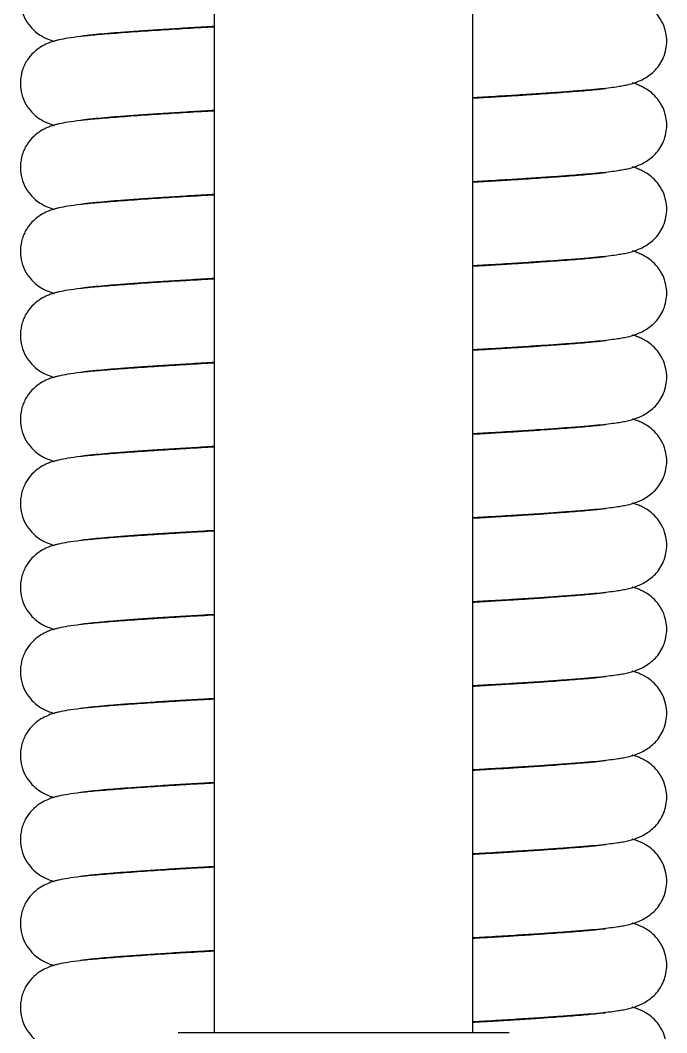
# Model space of a CAD drawing. Header units: millimetres. Extents: x 1617 to 5774, y 11446 to 13973.
# Drawn here: x 3294.1 to 3329.1, y 13529.3 to 13584.2 of the extents above; entities that cross this region are included whole.
import ezdxf

# ---------------------------------------------------------------- set-up
doc = ezdxf.new("R2010")
doc.units = ezdxf.units.MM
doc.layers.get('0').update_dxf_attribs({"color": 250})

# ---------------------------------------------------------------- blocks, each defined once
blk = doc.blocks.new('7')
at = {"linetype": 'Continuous'}
for p, q in [((3304.589, 13617.698), (3304.589, 13529.324)), ((3318.589, 13529.324), (3318.589, 13617.698)), ((3298.739, 13583.45), (3298.739, 13583.408)), ((3324.439, 13580.317), (3324.439, 13580.362)), ((3298.739, 13578.9), (3298.739, 13578.858)), ((3324.439, 13575.767), (3324.439, 13575.812)), ((3298.739, 13574.35), (3298.739, 13574.308)), ((3322.589, 13571.078), (3322.589, 13571.124)), ((3298.589, 13569.787), (3298.589, 13569.746)), ((3324.589, 13566.679), (3324.589, 13566.724)), ((3298.589, 13565.237), (3298.589, 13565.196)), ((3324.589, 13562.129), (3324.589, 13562.174)), ((3298.589, 13560.687), (3298.589, 13560.646)), ((3324.589, 13557.579), (3324.589, 13557.624)), ((3298.589, 13556.137), (3298.589, 13556.096)), ((3324.589, 13553.029), (3324.589, 13553.074)), ((3298.589, 13551.587), (3298.589, 13551.546)), ((3324.589, 13548.479), (3324.589, 13548.524)), ((3298.589, 13547.037), (3298.589, 13546.996)), ((3324.589, 13543.929), (3324.589, 13543.974)), ((3298.589, 13542.487), (3298.589, 13542.446)), ((3324.589, 13539.379), (3324.589, 13539.424)), ((3320.187, 13539.072), (3320.187, 13539.121)), ((3298.589, 13537.937), (3298.589, 13537.896)), ((3302.99, 13538.247), (3302.99, 13538.198)), ((3320.187, 13534.522), (3320.187, 13534.571)), ((3324.589, 13534.829), (3324.589, 13534.874)), ((3298.589, 13533.387), (3298.589, 13533.346)), ((3302.99, 13533.697), (3302.99, 13533.648)), ((3324.589, 13530.279), (3324.589, 13530.324)), ((3320.551, 13529.324), (3302.626, 13529.324))]:
    blk.add_line(p, q, dxfattribs=at)
for points, knots in [([(3304.578, 13588.341), (3304.346, 13588.328), (3303.565, 13588.284), (3302.27, 13588.207), (3300.764, 13588.11), (3299.39, 13588.012), (3298.247, 13587.921), (3297.346, 13587.834), (3296.678, 13587.743), (3296.256, 13587.665), (3295.977, 13587.595), (3295.817, 13587.549), (3295.551, 13587.454), (3295.19, 13587.273), (3294.794, 13586.974), (3294.438, 13586.556), (3294.173, 13586.012), (3294.067, 13585.403), (3294.113, 13584.831), (3294.3, 13584.279), (3294.612, 13583.81), (3294.975, 13583.471), (3295.287, 13583.272), (3295.588, 13583.127), (3295.801, 13583.053), (3295.925, 13583.016)], [0.0723279, 0.0723279, 0.0723279, 0.0723279, 0.0800538, 0.0986845, 0.1181547, 0.1382918, 0.1583992, 0.1763138, 0.1921777, 0.2057767, 0.2116782, 0.2169895, 0.2223998, 0.228454, 0.2352625, 0.2425813, 0.2496911, 0.2561813, 0.2621734, 0.2687652, 0.2754251, 0.2817203, 0.2875692, 0.2934558, 0.3022568, 0.3022568, 0.3022568, 0.3022568]), ([(3318.599, 13579.978), (3318.889, 13579.994), (3319.661, 13580.038), (3320.826, 13580.108), (3322.026, 13580.185), (3323.044, 13580.254), (3323.975, 13580.323), (3324.794, 13580.389), (3325.493, 13580.452), (3326.023, 13580.512), (3326.426, 13580.567), (3326.724, 13580.616), (3327.094, 13580.693), (3327.595, 13580.845), (3328.106, 13581.128), (3328.474, 13581.456), (3328.721, 13581.76), (3328.928, 13582.145), (3329.059, 13582.572), (3329.103, 13583.04), (3329.054, 13583.513), (3328.886, 13584.014), (3328.6, 13584.463), (3328.262, 13584.8), (3327.947, 13585.014), (3327.698, 13585.142), (3327.453, 13585.24), (3327.297, 13585.29), (3327.225, 13585.31)], [0.0655826, 0.0655826, 0.0655826, 0.0655826, 0.0752424, 0.0917387, 0.1070762, 0.1212039, 0.1341006, 0.1493858, 0.1626712, 0.1743368, 0.1842868, 0.1924972, 0.2001042, 0.2114147, 0.2228919, 0.2287018, 0.2344462, 0.2399902, 0.2452248, 0.2500272, 0.2551286, 0.2612389, 0.2675753, 0.2736056, 0.2792165, 0.2847924, 0.2908437, 0.2961234, 0.2961234, 0.2961234, 0.2961234]), ([(3304.578, 13583.791), (3304.346, 13583.778), (3303.565, 13583.734), (3302.27, 13583.657), (3300.764, 13583.56), (3299.39, 13583.462), (3298.247, 13583.371), (3297.346, 13583.284), (3296.678, 13583.193), (3296.256, 13583.115), (3295.977, 13583.045), (3295.817, 13582.999), (3295.551, 13582.904), (3295.19, 13582.723), (3294.794, 13582.424), (3294.438, 13582.006), (3294.173, 13581.462), (3294.067, 13580.853), (3294.113, 13580.281), (3294.3, 13579.729), (3294.612, 13579.26), (3294.975, 13578.921), (3295.287, 13578.722), (3295.588, 13578.577), (3295.801, 13578.503), (3295.925, 13578.466)], [0.0723279, 0.0723279, 0.0723279, 0.0723279, 0.0800538, 0.0986845, 0.1181547, 0.1382918, 0.1583992, 0.1763138, 0.1921777, 0.2057767, 0.2116782, 0.2169895, 0.2223998, 0.228454, 0.2352625, 0.2425813, 0.2496911, 0.2561813, 0.2621734, 0.2687652, 0.2754251, 0.2817203, 0.2875692, 0.2934558, 0.3022568, 0.3022568, 0.3022568, 0.3022568]), ([(3297.338, 13583.305), (3297.339, 13583.302), (3297.372, 13583.305), (3297.538, 13583.329), (3297.82, 13583.364), (3298.225, 13583.407), (3298.804, 13583.457), (3299.612, 13583.521), (3300.575, 13583.591), (3301.664, 13583.665), (3302.87, 13583.74), (3303.866, 13583.799), (3304.449, 13583.832), (3304.58, 13583.839)], [0.7974887, 0.7974887, 0.7974887, 0.7974887, 0.8034106, 0.8128002, 0.8225313, 0.8322071, 0.8466036, 0.8613229, 0.876409, 0.8917126, 0.9071535, 0.9226497, 0.9271203, 0.9271203, 0.9271203, 0.9271203]), ([(3318.599, 13575.428), (3318.889, 13575.444), (3319.661, 13575.488), (3320.826, 13575.558), (3322.026, 13575.635), (3323.044, 13575.704), (3323.975, 13575.773), (3324.794, 13575.839), (3325.493, 13575.902), (3326.023, 13575.962), (3326.426, 13576.017), (3326.724, 13576.066), (3327.094, 13576.143), (3327.595, 13576.295), (3328.106, 13576.578), (3328.474, 13576.906), (3328.721, 13577.21), (3328.928, 13577.595), (3329.059, 13578.022), (3329.103, 13578.49), (3329.054, 13578.963), (3328.886, 13579.464), (3328.6, 13579.913), (3328.262, 13580.25), (3327.947, 13580.464), (3327.698, 13580.592), (3327.453, 13580.69), (3327.297, 13580.74), (3327.225, 13580.76)], [0.0655826, 0.0655826, 0.0655826, 0.0655826, 0.0752424, 0.0917387, 0.1070762, 0.1212039, 0.1341006, 0.1493858, 0.1626712, 0.1743368, 0.1842868, 0.1924972, 0.2001042, 0.2114147, 0.2228919, 0.2287018, 0.2344462, 0.2399902, 0.2452248, 0.2500272, 0.2551286, 0.2612389, 0.2675753, 0.2736056, 0.2792165, 0.2847924, 0.2908437, 0.2961234, 0.2961234, 0.2961234, 0.2961234]), ([(3325.79, 13580.444), (3325.788, 13580.446), (3325.765, 13580.449), (3325.636, 13580.435), (3325.326, 13580.398), (3324.863, 13580.351), (3324.308, 13580.305), (3323.685, 13580.257), (3323.01, 13580.207), (3322.288, 13580.156), (3321.475, 13580.102), (3320.512, 13580.041), (3319.531, 13579.982), (3318.859, 13579.944), (3318.599, 13579.929)], [0.8028515, 0.8028515, 0.8028515, 0.8028515, 0.8074221, 0.8175772, 0.8294453, 0.8423433, 0.854529, 0.8662364, 0.8774589, 0.8881273, 0.8986839, 0.9110069, 0.9252759, 0.9341019, 0.9341019, 0.9341019, 0.9341019]), ([(3304.578, 13579.241), (3304.346, 13579.228), (3303.565, 13579.184), (3302.27, 13579.107), (3300.764, 13579.01), (3299.39, 13578.912), (3298.247, 13578.821), (3297.346, 13578.734), (3296.678, 13578.643), (3296.256, 13578.565), (3295.977, 13578.495), (3295.817, 13578.449), (3295.551, 13578.354), (3295.19, 13578.173), (3294.794, 13577.874), (3294.438, 13577.456), (3294.173, 13576.912), (3294.067, 13576.303), (3294.113, 13575.731), (3294.3, 13575.179), (3294.612, 13574.71), (3294.975, 13574.371), (3295.287, 13574.172), (3295.588, 13574.027), (3295.801, 13573.953), (3295.925, 13573.916)], [0.0723279, 0.0723279, 0.0723279, 0.0723279, 0.0800538, 0.0986845, 0.1181547, 0.1382918, 0.1583992, 0.1763138, 0.1921777, 0.2057767, 0.2116782, 0.2169895, 0.2223998, 0.228454, 0.2352625, 0.2425813, 0.2496911, 0.2561813, 0.2621734, 0.2687652, 0.2754251, 0.2817203, 0.2875692, 0.2934558, 0.3022568, 0.3022568, 0.3022568, 0.3022568]), ([(3297.338, 13578.755), (3297.339, 13578.752), (3297.372, 13578.755), (3297.538, 13578.779), (3297.82, 13578.814), (3298.225, 13578.857), (3298.804, 13578.907), (3299.612, 13578.971), (3300.575, 13579.041), (3301.664, 13579.115), (3302.87, 13579.19), (3303.866, 13579.249), (3304.449, 13579.282), (3304.58, 13579.289)], [0.7974887, 0.7974887, 0.7974887, 0.7974887, 0.8034106, 0.8128002, 0.8225313, 0.8322071, 0.8466036, 0.8613229, 0.876409, 0.8917126, 0.9071535, 0.9226497, 0.9271203, 0.9271203, 0.9271203, 0.9271203]), ([(3318.599, 13570.878), (3318.889, 13570.894), (3319.661, 13570.938), (3320.826, 13571.008), (3322.026, 13571.085), (3323.044, 13571.154), (3323.975, 13571.223), (3324.794, 13571.289), (3325.493, 13571.352), (3326.023, 13571.412), (3326.426, 13571.467), (3326.724, 13571.516), (3327.094, 13571.593), (3327.595, 13571.745), (3328.106, 13572.028), (3328.474, 13572.356), (3328.721, 13572.66), (3328.928, 13573.045), (3329.059, 13573.472), (3329.103, 13573.94), (3329.054, 13574.413), (3328.886, 13574.914), (3328.6, 13575.363), (3328.262, 13575.7), (3327.947, 13575.914), (3327.698, 13576.042), (3327.453, 13576.14), (3327.297, 13576.19), (3327.225, 13576.21)], [0.0655826, 0.0655826, 0.0655826, 0.0655826, 0.0752424, 0.0917387, 0.1070762, 0.1212039, 0.1341006, 0.1493858, 0.1626712, 0.1743368, 0.1842868, 0.1924972, 0.2001042, 0.2114147, 0.2228919, 0.2287018, 0.2344462, 0.2399902, 0.2452248, 0.2500272, 0.2551286, 0.2612389, 0.2675753, 0.2736056, 0.2792165, 0.2847924, 0.2908437, 0.2961234, 0.2961234, 0.2961234, 0.2961234]), ([(3325.79, 13575.894), (3325.788, 13575.896), (3325.765, 13575.899), (3325.636, 13575.885), (3325.326, 13575.848), (3324.863, 13575.801), (3324.308, 13575.755), (3323.685, 13575.707), (3323.01, 13575.657), (3322.288, 13575.606), (3321.475, 13575.552), (3320.512, 13575.491), (3319.531, 13575.432), (3318.859, 13575.394), (3318.599, 13575.379)], [0.8028515, 0.8028515, 0.8028515, 0.8028515, 0.8074221, 0.8175772, 0.8294453, 0.8423433, 0.854529, 0.8662364, 0.8774589, 0.8881273, 0.8986839, 0.9110069, 0.9252759, 0.9341019, 0.9341019, 0.9341019, 0.9341019]), ([(3304.578, 13574.691), (3304.346, 13574.678), (3303.565, 13574.634), (3302.27, 13574.557), (3300.764, 13574.46), (3299.39, 13574.362), (3298.247, 13574.271), (3297.346, 13574.184), (3296.678, 13574.093), (3296.256, 13574.015), (3295.977, 13573.945), (3295.817, 13573.899), (3295.551, 13573.804), (3295.19, 13573.623), (3294.794, 13573.324), (3294.438, 13572.906), (3294.173, 13572.362), (3294.067, 13571.753), (3294.113, 13571.181), (3294.3, 13570.629), (3294.612, 13570.16), (3294.975, 13569.821), (3295.287, 13569.622), (3295.588, 13569.477), (3295.801, 13569.403), (3295.925, 13569.366)], [0.0723279, 0.0723279, 0.0723279, 0.0723279, 0.0800538, 0.0986845, 0.1181547, 0.1382918, 0.1583992, 0.1763138, 0.1921777, 0.2057767, 0.2116782, 0.2169895, 0.2223998, 0.228454, 0.2352625, 0.2425813, 0.2496911, 0.2561813, 0.2621734, 0.2687652, 0.2754251, 0.2817203, 0.2875692, 0.2934558, 0.3022568, 0.3022568, 0.3022568, 0.3022568]), ([(3297.338, 13574.205), (3297.339, 13574.202), (3297.372, 13574.205), (3297.538, 13574.229), (3297.82, 13574.264), (3298.225, 13574.307), (3298.804, 13574.357), (3299.612, 13574.421), (3300.575, 13574.491), (3301.664, 13574.565), (3302.87, 13574.64), (3303.866, 13574.699), (3304.449, 13574.732), (3304.58, 13574.739)], [0.7974887, 0.7974887, 0.7974887, 0.7974887, 0.8034106, 0.8128002, 0.8225313, 0.8322071, 0.8466036, 0.8613229, 0.876409, 0.8917126, 0.9071535, 0.9226497, 0.9271203, 0.9271203, 0.9271203, 0.9271203]), ([(3318.599, 13566.328), (3318.889, 13566.344), (3319.661, 13566.388), (3320.826, 13566.458), (3322.026, 13566.535), (3323.044, 13566.604), (3323.975, 13566.673), (3324.794, 13566.739), (3325.493, 13566.802), (3326.023, 13566.862), (3326.426, 13566.917), (3326.724, 13566.966), (3327.094, 13567.043), (3327.595, 13567.195), (3328.106, 13567.478), (3328.474, 13567.806), (3328.721, 13568.11), (3328.928, 13568.495), (3329.059, 13568.922), (3329.103, 13569.39), (3329.054, 13569.863), (3328.886, 13570.364), (3328.6, 13570.813), (3328.262, 13571.15), (3327.947, 13571.364), (3327.698, 13571.492), (3327.453, 13571.59), (3327.297, 13571.64), (3327.225, 13571.66)], [0.0655826, 0.0655826, 0.0655826, 0.0655826, 0.0752424, 0.0917387, 0.1070762, 0.1212039, 0.1341006, 0.1493858, 0.1626712, 0.1743368, 0.1842868, 0.1924972, 0.2001042, 0.2114147, 0.2228919, 0.2287018, 0.2344462, 0.2399902, 0.2452248, 0.2500272, 0.2551286, 0.2612389, 0.2675753, 0.2736056, 0.2792165, 0.2847924, 0.2908437, 0.2961234, 0.2961234, 0.2961234, 0.2961234]), ([(3325.79, 13571.344), (3325.788, 13571.346), (3325.765, 13571.349), (3325.636, 13571.335), (3325.326, 13571.298), (3324.863, 13571.251), (3324.308, 13571.205), (3323.685, 13571.157), (3323.01, 13571.107), (3322.288, 13571.056), (3321.475, 13571.002), (3320.512, 13570.941), (3319.531, 13570.882), (3318.859, 13570.844), (3318.599, 13570.829)], [0.8028515, 0.8028515, 0.8028515, 0.8028515, 0.8074221, 0.8175772, 0.8294453, 0.8423433, 0.854529, 0.8662364, 0.8774589, 0.8881273, 0.8986839, 0.9110069, 0.9252759, 0.9341019, 0.9341019, 0.9341019, 0.9341019]), ([(3304.578, 13570.141), (3304.346, 13570.128), (3303.565, 13570.084), (3302.27, 13570.007), (3300.764, 13569.91), (3299.39, 13569.812), (3298.247, 13569.721), (3297.346, 13569.634), (3296.678, 13569.543), (3296.256, 13569.465), (3295.977, 13569.395), (3295.817, 13569.349), (3295.551, 13569.254), (3295.19, 13569.073), (3294.794, 13568.774), (3294.438, 13568.356), (3294.173, 13567.812), (3294.067, 13567.203), (3294.113, 13566.631), (3294.3, 13566.079), (3294.612, 13565.61), (3294.975, 13565.271), (3295.287, 13565.072), (3295.588, 13564.927), (3295.801, 13564.853), (3295.925, 13564.816)], [0.0723279, 0.0723279, 0.0723279, 0.0723279, 0.0800538, 0.0986845, 0.1181547, 0.1382918, 0.1583992, 0.1763138, 0.1921777, 0.2057767, 0.2116782, 0.2169895, 0.2223998, 0.228454, 0.2352625, 0.2425813, 0.2496911, 0.2561813, 0.2621734, 0.2687652, 0.2754251, 0.2817203, 0.2875692, 0.2934558, 0.3022568, 0.3022568, 0.3022568, 0.3022568]), ([(3297.338, 13569.655), (3297.339, 13569.652), (3297.372, 13569.655), (3297.538, 13569.679), (3297.82, 13569.714), (3298.225, 13569.757), (3298.804, 13569.807), (3299.612, 13569.871), (3300.575, 13569.941), (3301.664, 13570.015), (3302.87, 13570.09), (3303.866, 13570.149), (3304.449, 13570.182), (3304.58, 13570.189)], [0.7974887, 0.7974887, 0.7974887, 0.7974887, 0.8034106, 0.8128002, 0.8225313, 0.8322071, 0.8466036, 0.8613229, 0.876409, 0.8917126, 0.9071535, 0.9226497, 0.9271203, 0.9271203, 0.9271203, 0.9271203]), ([(3318.599, 13561.778), (3318.889, 13561.794), (3319.661, 13561.838), (3320.826, 13561.908), (3322.026, 13561.985), (3323.044, 13562.054), (3323.975, 13562.123), (3324.794, 13562.189), (3325.493, 13562.252), (3326.023, 13562.312), (3326.426, 13562.367), (3326.724, 13562.416), (3327.094, 13562.493), (3327.595, 13562.645), (3328.106, 13562.928), (3328.474, 13563.256), (3328.721, 13563.56), (3328.928, 13563.945), (3329.059, 13564.372), (3329.103, 13564.84), (3329.054, 13565.313), (3328.886, 13565.814), (3328.6, 13566.263), (3328.262, 13566.6), (3327.947, 13566.814), (3327.698, 13566.942), (3327.453, 13567.04), (3327.297, 13567.09), (3327.225, 13567.11)], [0.0655826, 0.0655826, 0.0655826, 0.0655826, 0.0752424, 0.0917387, 0.1070762, 0.1212039, 0.1341006, 0.1493858, 0.1626712, 0.1743368, 0.1842868, 0.1924972, 0.2001042, 0.2114147, 0.2228919, 0.2287018, 0.2344462, 0.2399902, 0.2452248, 0.2500272, 0.2551286, 0.2612389, 0.2675753, 0.2736056, 0.2792165, 0.2847924, 0.2908437, 0.2961234, 0.2961234, 0.2961234, 0.2961234]), ([(3325.79, 13566.794), (3325.788, 13566.796), (3325.765, 13566.799), (3325.636, 13566.785), (3325.326, 13566.748), (3324.863, 13566.701), (3324.308, 13566.655), (3323.685, 13566.607), (3323.01, 13566.557), (3322.288, 13566.506), (3321.475, 13566.452), (3320.512, 13566.391), (3319.531, 13566.332), (3318.859, 13566.294), (3318.599, 13566.279)], [0.8028515, 0.8028515, 0.8028515, 0.8028515, 0.8074221, 0.8175772, 0.8294453, 0.8423433, 0.854529, 0.8662364, 0.8774589, 0.8881273, 0.8986839, 0.9110069, 0.9252759, 0.9341019, 0.9341019, 0.9341019, 0.9341019]), ([(3304.578, 13565.591), (3304.346, 13565.578), (3303.565, 13565.534), (3302.27, 13565.457), (3300.764, 13565.36), (3299.39, 13565.262), (3298.247, 13565.171), (3297.346, 13565.084), (3296.678, 13564.993), (3296.256, 13564.915), (3295.977, 13564.845), (3295.817, 13564.799), (3295.551, 13564.704), (3295.19, 13564.523), (3294.794, 13564.224), (3294.438, 13563.806), (3294.173, 13563.262), (3294.067, 13562.653), (3294.113, 13562.081), (3294.3, 13561.529), (3294.612, 13561.06), (3294.975, 13560.721), (3295.287, 13560.522), (3295.588, 13560.377), (3295.801, 13560.303), (3295.925, 13560.266)], [0.0723279, 0.0723279, 0.0723279, 0.0723279, 0.0800538, 0.0986845, 0.1181547, 0.1382918, 0.1583992, 0.1763138, 0.1921777, 0.2057767, 0.2116782, 0.2169895, 0.2223998, 0.228454, 0.2352625, 0.2425813, 0.2496911, 0.2561813, 0.2621734, 0.2687652, 0.2754251, 0.2817203, 0.2875692, 0.2934558, 0.3022568, 0.3022568, 0.3022568, 0.3022568]), ([(3297.338, 13565.105), (3297.339, 13565.102), (3297.372, 13565.105), (3297.538, 13565.129), (3297.82, 13565.164), (3298.225, 13565.207), (3298.804, 13565.257), (3299.612, 13565.321), (3300.575, 13565.391), (3301.664, 13565.465), (3302.87, 13565.54), (3303.866, 13565.599), (3304.449, 13565.632), (3304.58, 13565.639)], [0.7974887, 0.7974887, 0.7974887, 0.7974887, 0.8034106, 0.8128002, 0.8225313, 0.8322071, 0.8466036, 0.8613229, 0.876409, 0.8917126, 0.9071535, 0.9226497, 0.9271203, 0.9271203, 0.9271203, 0.9271203]), ([(3318.599, 13557.228), (3318.889, 13557.244), (3319.661, 13557.288), (3320.826, 13557.358), (3322.026, 13557.435), (3323.044, 13557.504), (3323.975, 13557.573), (3324.794, 13557.639), (3325.493, 13557.702), (3326.023, 13557.762), (3326.426, 13557.817), (3326.724, 13557.866), (3327.094, 13557.943), (3327.595, 13558.095), (3328.106, 13558.378), (3328.474, 13558.706), (3328.721, 13559.01), (3328.928, 13559.395), (3329.059, 13559.822), (3329.103, 13560.29), (3329.054, 13560.763), (3328.886, 13561.264), (3328.6, 13561.713), (3328.262, 13562.05), (3327.947, 13562.264), (3327.698, 13562.392), (3327.453, 13562.49), (3327.297, 13562.54), (3327.225, 13562.56)], [0.0655826, 0.0655826, 0.0655826, 0.0655826, 0.0752424, 0.0917387, 0.1070762, 0.1212039, 0.1341006, 0.1493858, 0.1626712, 0.1743368, 0.1842868, 0.1924972, 0.2001042, 0.2114147, 0.2228919, 0.2287018, 0.2344462, 0.2399902, 0.2452248, 0.2500272, 0.2551286, 0.2612389, 0.2675753, 0.2736056, 0.2792165, 0.2847924, 0.2908437, 0.2961234, 0.2961234, 0.2961234, 0.2961234]), ([(3325.79, 13562.244), (3325.788, 13562.246), (3325.765, 13562.249), (3325.636, 13562.235), (3325.326, 13562.198), (3324.863, 13562.151), (3324.308, 13562.105), (3323.685, 13562.057), (3323.01, 13562.007), (3322.288, 13561.956), (3321.475, 13561.902), (3320.512, 13561.841), (3319.531, 13561.782), (3318.859, 13561.744), (3318.599, 13561.729)], [0.8028515, 0.8028515, 0.8028515, 0.8028515, 0.8074221, 0.8175772, 0.8294453, 0.8423433, 0.854529, 0.8662364, 0.8774589, 0.8881273, 0.8986839, 0.9110069, 0.9252759, 0.9341019, 0.9341019, 0.9341019, 0.9341019]), ([(3304.578, 13561.041), (3304.346, 13561.028), (3303.565, 13560.984), (3302.27, 13560.907), (3300.764, 13560.81), (3299.39, 13560.712), (3298.247, 13560.621), (3297.346, 13560.534), (3296.678, 13560.443), (3296.256, 13560.365), (3295.977, 13560.295), (3295.817, 13560.249), (3295.551, 13560.154), (3295.19, 13559.973), (3294.794, 13559.674), (3294.438, 13559.256), (3294.173, 13558.712), (3294.067, 13558.103), (3294.113, 13557.531), (3294.3, 13556.979), (3294.612, 13556.51), (3294.975, 13556.171), (3295.287, 13555.972), (3295.588, 13555.827), (3295.801, 13555.753), (3295.925, 13555.716)], [0.0723279, 0.0723279, 0.0723279, 0.0723279, 0.0800538, 0.0986845, 0.1181547, 0.1382918, 0.1583992, 0.1763138, 0.1921777, 0.2057767, 0.2116782, 0.2169895, 0.2223998, 0.228454, 0.2352625, 0.2425813, 0.2496911, 0.2561813, 0.2621734, 0.2687652, 0.2754251, 0.2817203, 0.2875692, 0.2934558, 0.3022568, 0.3022568, 0.3022568, 0.3022568]), ([(3297.338, 13560.555), (3297.339, 13560.552), (3297.372, 13560.555), (3297.538, 13560.579), (3297.82, 13560.614), (3298.225, 13560.657), (3298.804, 13560.707), (3299.612, 13560.771), (3300.575, 13560.841), (3301.664, 13560.915), (3302.87, 13560.99), (3303.866, 13561.049), (3304.449, 13561.082), (3304.58, 13561.089)], [0.7974887, 0.7974887, 0.7974887, 0.7974887, 0.8034106, 0.8128002, 0.8225313, 0.8322071, 0.8466036, 0.8613229, 0.876409, 0.8917126, 0.9071535, 0.9226497, 0.9271203, 0.9271203, 0.9271203, 0.9271203]), ([(3318.599, 13552.678), (3318.889, 13552.694), (3319.661, 13552.738), (3320.826, 13552.808), (3322.026, 13552.885), (3323.044, 13552.954), (3323.975, 13553.023), (3324.794, 13553.089), (3325.493, 13553.152), (3326.023, 13553.212), (3326.426, 13553.267), (3326.724, 13553.316), (3327.094, 13553.393), (3327.595, 13553.545), (3328.106, 13553.828), (3328.474, 13554.156), (3328.721, 13554.46), (3328.928, 13554.845), (3329.059, 13555.272), (3329.103, 13555.74), (3329.054, 13556.213), (3328.886, 13556.714), (3328.6, 13557.163), (3328.262, 13557.5), (3327.947, 13557.714), (3327.698, 13557.842), (3327.453, 13557.94), (3327.297, 13557.99), (3327.225, 13558.01)], [0.0655826, 0.0655826, 0.0655826, 0.0655826, 0.0752424, 0.0917387, 0.1070762, 0.1212039, 0.1341006, 0.1493858, 0.1626712, 0.1743368, 0.1842868, 0.1924972, 0.2001042, 0.2114147, 0.2228919, 0.2287018, 0.2344462, 0.2399902, 0.2452248, 0.2500272, 0.2551286, 0.2612389, 0.2675753, 0.2736056, 0.2792165, 0.2847924, 0.2908437, 0.2961234, 0.2961234, 0.2961234, 0.2961234]), ([(3325.79, 13557.694), (3325.788, 13557.696), (3325.765, 13557.699), (3325.636, 13557.685), (3325.326, 13557.648), (3324.863, 13557.601), (3324.308, 13557.555), (3323.685, 13557.507), (3323.01, 13557.457), (3322.288, 13557.406), (3321.475, 13557.352), (3320.512, 13557.291), (3319.531, 13557.232), (3318.859, 13557.194), (3318.599, 13557.179)], [0.8028515, 0.8028515, 0.8028515, 0.8028515, 0.8074221, 0.8175772, 0.8294453, 0.8423433, 0.854529, 0.8662364, 0.8774589, 0.8881273, 0.8986839, 0.9110069, 0.9252759, 0.9341019, 0.9341019, 0.9341019, 0.9341019]), ([(3304.578, 13556.491), (3304.346, 13556.478), (3303.565, 13556.434), (3302.27, 13556.357), (3300.764, 13556.26), (3299.39, 13556.162), (3298.247, 13556.071), (3297.346, 13555.984), (3296.678, 13555.893), (3296.256, 13555.815), (3295.977, 13555.745), (3295.817, 13555.699), (3295.551, 13555.604), (3295.19, 13555.423), (3294.794, 13555.124), (3294.438, 13554.706), (3294.173, 13554.162), (3294.067, 13553.553), (3294.113, 13552.981), (3294.3, 13552.429), (3294.612, 13551.96), (3294.975, 13551.621), (3295.287, 13551.422), (3295.588, 13551.277), (3295.801, 13551.203), (3295.925, 13551.166)], [0.0723279, 0.0723279, 0.0723279, 0.0723279, 0.0800538, 0.0986845, 0.1181547, 0.1382918, 0.1583992, 0.1763138, 0.1921777, 0.2057767, 0.2116782, 0.2169895, 0.2223998, 0.228454, 0.2352625, 0.2425813, 0.2496911, 0.2561813, 0.2621734, 0.2687652, 0.2754251, 0.2817203, 0.2875692, 0.2934558, 0.3022568, 0.3022568, 0.3022568, 0.3022568]), ([(3297.338, 13556.005), (3297.339, 13556.002), (3297.372, 13556.005), (3297.538, 13556.029), (3297.82, 13556.064), (3298.225, 13556.107), (3298.804, 13556.157), (3299.612, 13556.221), (3300.575, 13556.291), (3301.664, 13556.365), (3302.87, 13556.44), (3303.866, 13556.499), (3304.449, 13556.532), (3304.58, 13556.539)], [0.7974887, 0.7974887, 0.7974887, 0.7974887, 0.8034106, 0.8128002, 0.8225313, 0.8322071, 0.8466036, 0.8613229, 0.876409, 0.8917126, 0.9071535, 0.9226497, 0.9271203, 0.9271203, 0.9271203, 0.9271203]), ([(3318.599, 13548.128), (3318.889, 13548.144), (3319.661, 13548.188), (3320.826, 13548.258), (3322.026, 13548.335), (3323.044, 13548.404), (3323.975, 13548.473), (3324.794, 13548.539), (3325.493, 13548.602), (3326.023, 13548.662), (3326.426, 13548.717), (3326.724, 13548.766), (3327.094, 13548.843), (3327.595, 13548.995), (3328.106, 13549.278), (3328.474, 13549.606), (3328.721, 13549.91), (3328.928, 13550.295), (3329.059, 13550.722), (3329.103, 13551.19), (3329.054, 13551.663), (3328.886, 13552.164), (3328.6, 13552.613), (3328.262, 13552.95), (3327.947, 13553.164), (3327.698, 13553.292), (3327.453, 13553.39), (3327.297, 13553.44), (3327.225, 13553.46)], [0.0655826, 0.0655826, 0.0655826, 0.0655826, 0.0752424, 0.0917387, 0.1070762, 0.1212039, 0.1341006, 0.1493858, 0.1626712, 0.1743368, 0.1842868, 0.1924972, 0.2001042, 0.2114147, 0.2228919, 0.2287018, 0.2344462, 0.2399902, 0.2452248, 0.2500272, 0.2551286, 0.2612389, 0.2675753, 0.2736056, 0.2792165, 0.2847924, 0.2908437, 0.2961234, 0.2961234, 0.2961234, 0.2961234]), ([(3325.79, 13553.144), (3325.788, 13553.146), (3325.765, 13553.149), (3325.636, 13553.135), (3325.326, 13553.098), (3324.863, 13553.051), (3324.308, 13553.005), (3323.685, 13552.957), (3323.01, 13552.907), (3322.288, 13552.856), (3321.475, 13552.802), (3320.512, 13552.741), (3319.531, 13552.682), (3318.859, 13552.644), (3318.599, 13552.629)], [0.8028515, 0.8028515, 0.8028515, 0.8028515, 0.8074221, 0.8175772, 0.8294453, 0.8423433, 0.854529, 0.8662364, 0.8774589, 0.8881273, 0.8986839, 0.9110069, 0.9252759, 0.9341019, 0.9341019, 0.9341019, 0.9341019]), ([(3297.338, 13551.455), (3297.339, 13551.452), (3297.372, 13551.455), (3297.538, 13551.479), (3297.82, 13551.514), (3298.225, 13551.557), (3298.804, 13551.607), (3299.612, 13551.671), (3300.575, 13551.741), (3301.664, 13551.815), (3302.87, 13551.89), (3303.866, 13551.949), (3304.449, 13551.982), (3304.58, 13551.989)], [0.7974887, 0.7974887, 0.7974887, 0.7974887, 0.8034106, 0.8128002, 0.8225313, 0.8322071, 0.8466036, 0.8613229, 0.876409, 0.8917126, 0.9071535, 0.9226497, 0.9271203, 0.9271203, 0.9271203, 0.9271203]), ([(3304.578, 13551.941), (3304.346, 13551.928), (3303.565, 13551.884), (3302.27, 13551.807), (3300.764, 13551.71), (3299.39, 13551.612), (3298.247, 13551.521), (3297.346, 13551.434), (3296.678, 13551.343), (3296.256, 13551.265), (3295.977, 13551.195), (3295.817, 13551.149), (3295.551, 13551.054), (3295.19, 13550.873), (3294.794, 13550.574), (3294.438, 13550.156), (3294.173, 13549.612), (3294.067, 13549.003), (3294.113, 13548.431), (3294.3, 13547.879), (3294.612, 13547.41), (3294.975, 13547.071), (3295.287, 13546.872), (3295.588, 13546.727), (3295.801, 13546.653), (3295.925, 13546.616)], [0.0723279, 0.0723279, 0.0723279, 0.0723279, 0.0800538, 0.0986845, 0.1181547, 0.1382918, 0.1583992, 0.1763138, 0.1921777, 0.2057767, 0.2116782, 0.2169895, 0.2223998, 0.228454, 0.2352625, 0.2425813, 0.2496911, 0.2561813, 0.2621734, 0.2687652, 0.2754251, 0.2817203, 0.2875692, 0.2934558, 0.3022568, 0.3022568, 0.3022568, 0.3022568]), ([(3318.599, 13543.578), (3318.889, 13543.594), (3319.661, 13543.638), (3320.826, 13543.708), (3322.026, 13543.785), (3323.044, 13543.854), (3323.975, 13543.923), (3324.794, 13543.989), (3325.493, 13544.052), (3326.023, 13544.112), (3326.426, 13544.167), (3326.724, 13544.216), (3327.094, 13544.293), (3327.595, 13544.445), (3328.106, 13544.728), (3328.474, 13545.056), (3328.721, 13545.36), (3328.928, 13545.745), (3329.059, 13546.172), (3329.103, 13546.64), (3329.054, 13547.113), (3328.886, 13547.614), (3328.6, 13548.063), (3328.262, 13548.4), (3327.947, 13548.614), (3327.698, 13548.742), (3327.453, 13548.84), (3327.297, 13548.89), (3327.225, 13548.91)], [0.0655826, 0.0655826, 0.0655826, 0.0655826, 0.0752424, 0.0917387, 0.1070762, 0.1212039, 0.1341006, 0.1493858, 0.1626712, 0.1743368, 0.1842868, 0.1924972, 0.2001042, 0.2114147, 0.2228919, 0.2287018, 0.2344462, 0.2399902, 0.2452248, 0.2500272, 0.2551286, 0.2612389, 0.2675753, 0.2736056, 0.2792165, 0.2847924, 0.2908437, 0.2961234, 0.2961234, 0.2961234, 0.2961234]), ([(3325.79, 13548.594), (3325.788, 13548.596), (3325.765, 13548.599), (3325.636, 13548.585), (3325.326, 13548.548), (3324.863, 13548.501), (3324.308, 13548.455), (3323.685, 13548.407), (3323.01, 13548.357), (3322.288, 13548.306), (3321.475, 13548.252), (3320.512, 13548.191), (3319.531, 13548.132), (3318.859, 13548.094), (3318.599, 13548.079)], [0.8028515, 0.8028515, 0.8028515, 0.8028515, 0.8074221, 0.8175772, 0.8294453, 0.8423433, 0.854529, 0.8662364, 0.8774589, 0.8881273, 0.8986839, 0.9110069, 0.9252759, 0.9341019, 0.9341019, 0.9341019, 0.9341019]), ([(3304.578, 13547.391), (3304.346, 13547.378), (3303.565, 13547.334), (3302.27, 13547.257), (3300.764, 13547.16), (3299.39, 13547.062), (3298.247, 13546.971), (3297.346, 13546.884), (3296.678, 13546.793), (3296.256, 13546.715), (3295.977, 13546.645), (3295.817, 13546.599), (3295.551, 13546.504), (3295.19, 13546.323), (3294.794, 13546.024), (3294.438, 13545.606), (3294.173, 13545.062), (3294.067, 13544.453), (3294.113, 13543.881), (3294.3, 13543.329), (3294.612, 13542.86), (3294.975, 13542.521), (3295.287, 13542.322), (3295.588, 13542.177), (3295.801, 13542.103), (3295.925, 13542.066)], [0.0723279, 0.0723279, 0.0723279, 0.0723279, 0.0800538, 0.0986845, 0.1181547, 0.1382918, 0.1583992, 0.1763138, 0.1921777, 0.2057767, 0.2116782, 0.2169895, 0.2223998, 0.228454, 0.2352625, 0.2425813, 0.2496911, 0.2561813, 0.2621734, 0.2687652, 0.2754251, 0.2817203, 0.2875692, 0.2934558, 0.3022568, 0.3022568, 0.3022568, 0.3022568]), ([(3297.338, 13546.905), (3297.339, 13546.902), (3297.372, 13546.905), (3297.538, 13546.929), (3297.82, 13546.964), (3298.225, 13547.007), (3298.804, 13547.057), (3299.612, 13547.121), (3300.575, 13547.191), (3301.664, 13547.265), (3302.87, 13547.34), (3303.866, 13547.399), (3304.449, 13547.432), (3304.58, 13547.439)], [0.7974887, 0.7974887, 0.7974887, 0.7974887, 0.8034106, 0.8128002, 0.8225313, 0.8322071, 0.8466036, 0.8613229, 0.876409, 0.8917126, 0.9071535, 0.9226497, 0.9271203, 0.9271203, 0.9271203, 0.9271203]), ([(3318.599, 13539.028), (3318.889, 13539.044), (3319.661, 13539.088), (3320.826, 13539.158), (3322.026, 13539.235), (3323.044, 13539.304), (3323.975, 13539.373), (3324.794, 13539.439), (3325.493, 13539.502), (3326.023, 13539.562), (3326.426, 13539.617), (3326.724, 13539.666), (3327.094, 13539.743), (3327.595, 13539.895), (3328.106, 13540.178), (3328.474, 13540.506), (3328.721, 13540.81), (3328.928, 13541.195), (3329.059, 13541.622), (3329.103, 13542.09), (3329.054, 13542.563), (3328.886, 13543.064), (3328.6, 13543.513), (3328.262, 13543.85), (3327.947, 13544.064), (3327.698, 13544.192), (3327.453, 13544.29), (3327.297, 13544.34), (3327.225, 13544.36)], [0.0655826, 0.0655826, 0.0655826, 0.0655826, 0.0752424, 0.0917387, 0.1070762, 0.1212039, 0.1341006, 0.1493858, 0.1626712, 0.1743368, 0.1842868, 0.1924972, 0.2001042, 0.2114147, 0.2228919, 0.2287018, 0.2344462, 0.2399902, 0.2452248, 0.2500272, 0.2551286, 0.2612389, 0.2675753, 0.2736056, 0.2792165, 0.2847924, 0.2908437, 0.2961234, 0.2961234, 0.2961234, 0.2961234]), ([(3325.79, 13544.044), (3325.788, 13544.046), (3325.765, 13544.049), (3325.636, 13544.035), (3325.326, 13543.998), (3324.863, 13543.951), (3324.308, 13543.905), (3323.685, 13543.857), (3323.01, 13543.807), (3322.288, 13543.756), (3321.475, 13543.702), (3320.512, 13543.641), (3319.531, 13543.582), (3318.859, 13543.544), (3318.599, 13543.529)], [0.8028515, 0.8028515, 0.8028515, 0.8028515, 0.8074221, 0.8175772, 0.8294453, 0.8423433, 0.854529, 0.8662364, 0.8774589, 0.8881273, 0.8986839, 0.9110069, 0.9252759, 0.9341019, 0.9341019, 0.9341019, 0.9341019]), ([(3304.578, 13542.841), (3304.346, 13542.828), (3303.565, 13542.784), (3302.27, 13542.707), (3300.764, 13542.61), (3299.39, 13542.512), (3298.247, 13542.421), (3297.346, 13542.334), (3296.678, 13542.243), (3296.256, 13542.165), (3295.977, 13542.095), (3295.817, 13542.049), (3295.551, 13541.954), (3295.19, 13541.773), (3294.794, 13541.474), (3294.438, 13541.056), (3294.173, 13540.512), (3294.067, 13539.903), (3294.113, 13539.331), (3294.3, 13538.779), (3294.612, 13538.31), (3294.975, 13537.971), (3295.287, 13537.772), (3295.588, 13537.627), (3295.801, 13537.553), (3295.925, 13537.516)], [0.0723279, 0.0723279, 0.0723279, 0.0723279, 0.0800538, 0.0986845, 0.1181547, 0.1382918, 0.1583992, 0.1763138, 0.1921777, 0.2057767, 0.2116782, 0.2169895, 0.2223998, 0.228454, 0.2352625, 0.2425813, 0.2496911, 0.2561813, 0.2621734, 0.2687652, 0.2754251, 0.2817203, 0.2875692, 0.2934558, 0.3022568, 0.3022568, 0.3022568, 0.3022568]), ([(3297.338, 13542.355), (3297.339, 13542.352), (3297.372, 13542.355), (3297.538, 13542.379), (3297.82, 13542.414), (3298.225, 13542.457), (3298.804, 13542.507), (3299.612, 13542.571), (3300.575, 13542.641), (3301.664, 13542.715), (3302.87, 13542.79), (3303.866, 13542.849), (3304.449, 13542.882), (3304.58, 13542.889)], [0.7974887, 0.7974887, 0.7974887, 0.7974887, 0.8034106, 0.8128002, 0.8225313, 0.8322071, 0.8466036, 0.8613229, 0.876409, 0.8917126, 0.9071535, 0.9226497, 0.9271203, 0.9271203, 0.9271203, 0.9271203]), ([(3318.599, 13534.478), (3318.889, 13534.494), (3319.661, 13534.538), (3320.826, 13534.608), (3322.026, 13534.685), (3323.044, 13534.754), (3323.975, 13534.823), (3324.794, 13534.889), (3325.493, 13534.952), (3326.023, 13535.012), (3326.426, 13535.067), (3326.724, 13535.116), (3327.094, 13535.193), (3327.595, 13535.345), (3328.106, 13535.628), (3328.474, 13535.956), (3328.721, 13536.26), (3328.928, 13536.645), (3329.059, 13537.072), (3329.103, 13537.54), (3329.054, 13538.013), (3328.886, 13538.514), (3328.6, 13538.963), (3328.262, 13539.3), (3327.947, 13539.514), (3327.698, 13539.642), (3327.453, 13539.74), (3327.297, 13539.79), (3327.225, 13539.81)], [0.0655826, 0.0655826, 0.0655826, 0.0655826, 0.0752424, 0.0917387, 0.1070762, 0.1212039, 0.1341006, 0.1493858, 0.1626712, 0.1743368, 0.1842868, 0.1924972, 0.2001042, 0.2114147, 0.2228919, 0.2287018, 0.2344462, 0.2399902, 0.2452248, 0.2500272, 0.2551286, 0.2612389, 0.2675753, 0.2736056, 0.2792165, 0.2847924, 0.2908437, 0.2961234, 0.2961234, 0.2961234, 0.2961234]), ([(3325.79, 13539.494), (3325.788, 13539.496), (3325.765, 13539.499), (3325.636, 13539.485), (3325.326, 13539.448), (3324.863, 13539.401), (3324.308, 13539.355), (3323.685, 13539.307), (3323.01, 13539.257), (3322.288, 13539.206), (3321.475, 13539.152), (3320.512, 13539.091), (3319.531, 13539.032), (3318.859, 13538.994), (3318.599, 13538.979)], [0.8028515, 0.8028515, 0.8028515, 0.8028515, 0.8074221, 0.8175772, 0.8294453, 0.8423433, 0.854529, 0.8662364, 0.8774589, 0.8881273, 0.8986839, 0.9110069, 0.9252759, 0.9341019, 0.9341019, 0.9341019, 0.9341019]), ([(3304.578, 13538.291), (3304.346, 13538.278), (3303.565, 13538.234), (3302.27, 13538.157), (3300.764, 13538.06), (3299.39, 13537.962), (3298.247, 13537.871), (3297.346, 13537.784), (3296.678, 13537.693), (3296.256, 13537.615), (3295.977, 13537.545), (3295.817, 13537.499), (3295.551, 13537.404), (3295.19, 13537.223), (3294.794, 13536.924), (3294.438, 13536.506), (3294.173, 13535.962), (3294.067, 13535.353), (3294.113, 13534.781), (3294.3, 13534.229), (3294.612, 13533.76), (3294.975, 13533.421), (3295.287, 13533.222), (3295.588, 13533.077), (3295.801, 13533.003), (3295.925, 13532.966)], [0.0723279, 0.0723279, 0.0723279, 0.0723279, 0.0800538, 0.0986845, 0.1181547, 0.1382918, 0.1583992, 0.1763138, 0.1921777, 0.2057767, 0.2116782, 0.2169895, 0.2223998, 0.228454, 0.2352625, 0.2425813, 0.2496911, 0.2561813, 0.2621734, 0.2687652, 0.2754251, 0.2817203, 0.2875692, 0.2934558, 0.3022568, 0.3022568, 0.3022568, 0.3022568]), ([(3297.338, 13537.805), (3297.339, 13537.802), (3297.372, 13537.805), (3297.538, 13537.829), (3297.82, 13537.864), (3298.225, 13537.907), (3298.804, 13537.957), (3299.612, 13538.021), (3300.575, 13538.091), (3301.664, 13538.165), (3302.87, 13538.24), (3303.866, 13538.299), (3304.449, 13538.332), (3304.58, 13538.339)], [0.7974887, 0.7974887, 0.7974887, 0.7974887, 0.8034106, 0.8128002, 0.8225313, 0.8322071, 0.8466036, 0.8613229, 0.876409, 0.8917126, 0.9071535, 0.9226497, 0.9271203, 0.9271203, 0.9271203, 0.9271203]), ([(3318.599, 13529.928), (3318.889, 13529.944), (3319.661, 13529.988), (3320.826, 13530.058), (3322.026, 13530.135), (3323.044, 13530.204), (3323.975, 13530.273), (3324.794, 13530.339), (3325.493, 13530.402), (3326.023, 13530.462), (3326.426, 13530.517), (3326.724, 13530.566), (3327.094, 13530.643), (3327.595, 13530.795), (3328.106, 13531.078), (3328.474, 13531.406), (3328.721, 13531.71), (3328.928, 13532.095), (3329.059, 13532.522), (3329.103, 13532.99), (3329.054, 13533.463), (3328.886, 13533.964), (3328.6, 13534.413), (3328.262, 13534.75), (3327.947, 13534.964), (3327.698, 13535.092), (3327.453, 13535.19), (3327.297, 13535.24), (3327.225, 13535.26)], [0.0655826, 0.0655826, 0.0655826, 0.0655826, 0.0752424, 0.0917387, 0.1070762, 0.1212039, 0.1341006, 0.1493858, 0.1626712, 0.1743368, 0.1842868, 0.1924972, 0.2001042, 0.2114147, 0.2228919, 0.2287018, 0.2344462, 0.2399902, 0.2452248, 0.2500272, 0.2551286, 0.2612389, 0.2675753, 0.2736056, 0.2792165, 0.2847924, 0.2908437, 0.2961234, 0.2961234, 0.2961234, 0.2961234]), ([(3325.79, 13534.944), (3325.788, 13534.946), (3325.765, 13534.949), (3325.636, 13534.935), (3325.326, 13534.898), (3324.863, 13534.851), (3324.308, 13534.805), (3323.685, 13534.757), (3323.01, 13534.707), (3322.288, 13534.656), (3321.475, 13534.602), (3320.512, 13534.541), (3319.531, 13534.482), (3318.859, 13534.444), (3318.599, 13534.429)], [0.8028515, 0.8028515, 0.8028515, 0.8028515, 0.8074221, 0.8175772, 0.8294453, 0.8423433, 0.854529, 0.8662364, 0.8774589, 0.8881273, 0.8986839, 0.9110069, 0.9252759, 0.9341019, 0.9341019, 0.9341019, 0.9341019]), ([(3304.578, 13533.741), (3304.346, 13533.728), (3303.565, 13533.684), (3302.27, 13533.607), (3300.764, 13533.51), (3299.39, 13533.412), (3298.247, 13533.321), (3297.346, 13533.234), (3296.678, 13533.143), (3296.256, 13533.065), (3295.977, 13532.995), (3295.817, 13532.949), (3295.551, 13532.854), (3295.19, 13532.673), (3294.794, 13532.374), (3294.438, 13531.956), (3294.173, 13531.412), (3294.067, 13530.803), (3294.113, 13530.231), (3294.3, 13529.679), (3294.612, 13529.21), (3294.975, 13528.871), (3295.287, 13528.672), (3295.588, 13528.527), (3295.801, 13528.453), (3295.925, 13528.416)], [0.0723279, 0.0723279, 0.0723279, 0.0723279, 0.0800538, 0.0986845, 0.1181547, 0.1382918, 0.1583992, 0.1763138, 0.1921777, 0.2057767, 0.2116782, 0.2169895, 0.2223998, 0.228454, 0.2352625, 0.2425813, 0.2496911, 0.2561813, 0.2621734, 0.2687652, 0.2754251, 0.2817203, 0.2875692, 0.2934558, 0.3022568, 0.3022568, 0.3022568, 0.3022568]), ([(3297.338, 13533.255), (3297.339, 13533.252), (3297.372, 13533.255), (3297.538, 13533.279), (3297.82, 13533.314), (3298.225, 13533.357), (3298.804, 13533.407), (3299.612, 13533.471), (3300.575, 13533.541), (3301.664, 13533.615), (3302.87, 13533.69), (3303.866, 13533.749), (3304.449, 13533.782), (3304.58, 13533.789)], [0.7974887, 0.7974887, 0.7974887, 0.7974887, 0.8034106, 0.8128002, 0.8225313, 0.8322071, 0.8466036, 0.8613229, 0.876409, 0.8917126, 0.9071535, 0.9226497, 0.9271203, 0.9271203, 0.9271203, 0.9271203]), ([(3321.041, 13525.522), (3321.385, 13525.544), (3322.085, 13525.589), (3323.044, 13525.654), (3323.975, 13525.723), (3324.794, 13525.789), (3325.493, 13525.852), (3326.023, 13525.912), (3326.426, 13525.967), (3326.724, 13526.016), (3327.094, 13526.093), (3327.595, 13526.245), (3328.106, 13526.528), (3328.474, 13526.856), (3328.721, 13527.16), (3328.928, 13527.545), (3329.059, 13527.972), (3329.103, 13528.44), (3329.054, 13528.913), (3328.886, 13529.414), (3328.6, 13529.863), (3328.262, 13530.2), (3327.947, 13530.414), (3327.698, 13530.542), (3327.453, 13530.64), (3327.297, 13530.69), (3327.225, 13530.71)], [0.0942147, 0.0942147, 0.0942147, 0.0942147, 0.1070762, 0.1212039, 0.1341006, 0.1493858, 0.1626712, 0.1743368, 0.1842868, 0.1924972, 0.2001042, 0.2114147, 0.2228919, 0.2287018, 0.2344462, 0.2399902, 0.2452248, 0.2500272, 0.2551286, 0.2612389, 0.2675753, 0.2736056, 0.2792165, 0.2847924, 0.2908437, 0.2961234, 0.2961234, 0.2961234, 0.2961234]), ([(3325.79, 13530.394), (3325.788, 13530.396), (3325.765, 13530.399), (3325.636, 13530.385), (3325.326, 13530.348), (3324.863, 13530.301), (3324.308, 13530.255), (3323.685, 13530.207), (3323.01, 13530.157), (3322.288, 13530.106), (3321.475, 13530.052), (3320.512, 13529.991), (3319.531, 13529.932), (3318.859, 13529.894), (3318.599, 13529.879)], [0.8028515, 0.8028515, 0.8028515, 0.8028515, 0.8074221, 0.8175772, 0.8294453, 0.8423433, 0.854529, 0.8662364, 0.8774589, 0.8881273, 0.8986839, 0.9110069, 0.9252759, 0.9341019, 0.9341019, 0.9341019, 0.9341019])]:
    blk.add_open_spline(points, degree=3, knots=knots, dxfattribs=at)

msp = doc.modelspace()

# ---------------------------------------------------------------- block references
msp.add_blockref('7', (0, 0))

doc.saveas('drawing.dxf')
